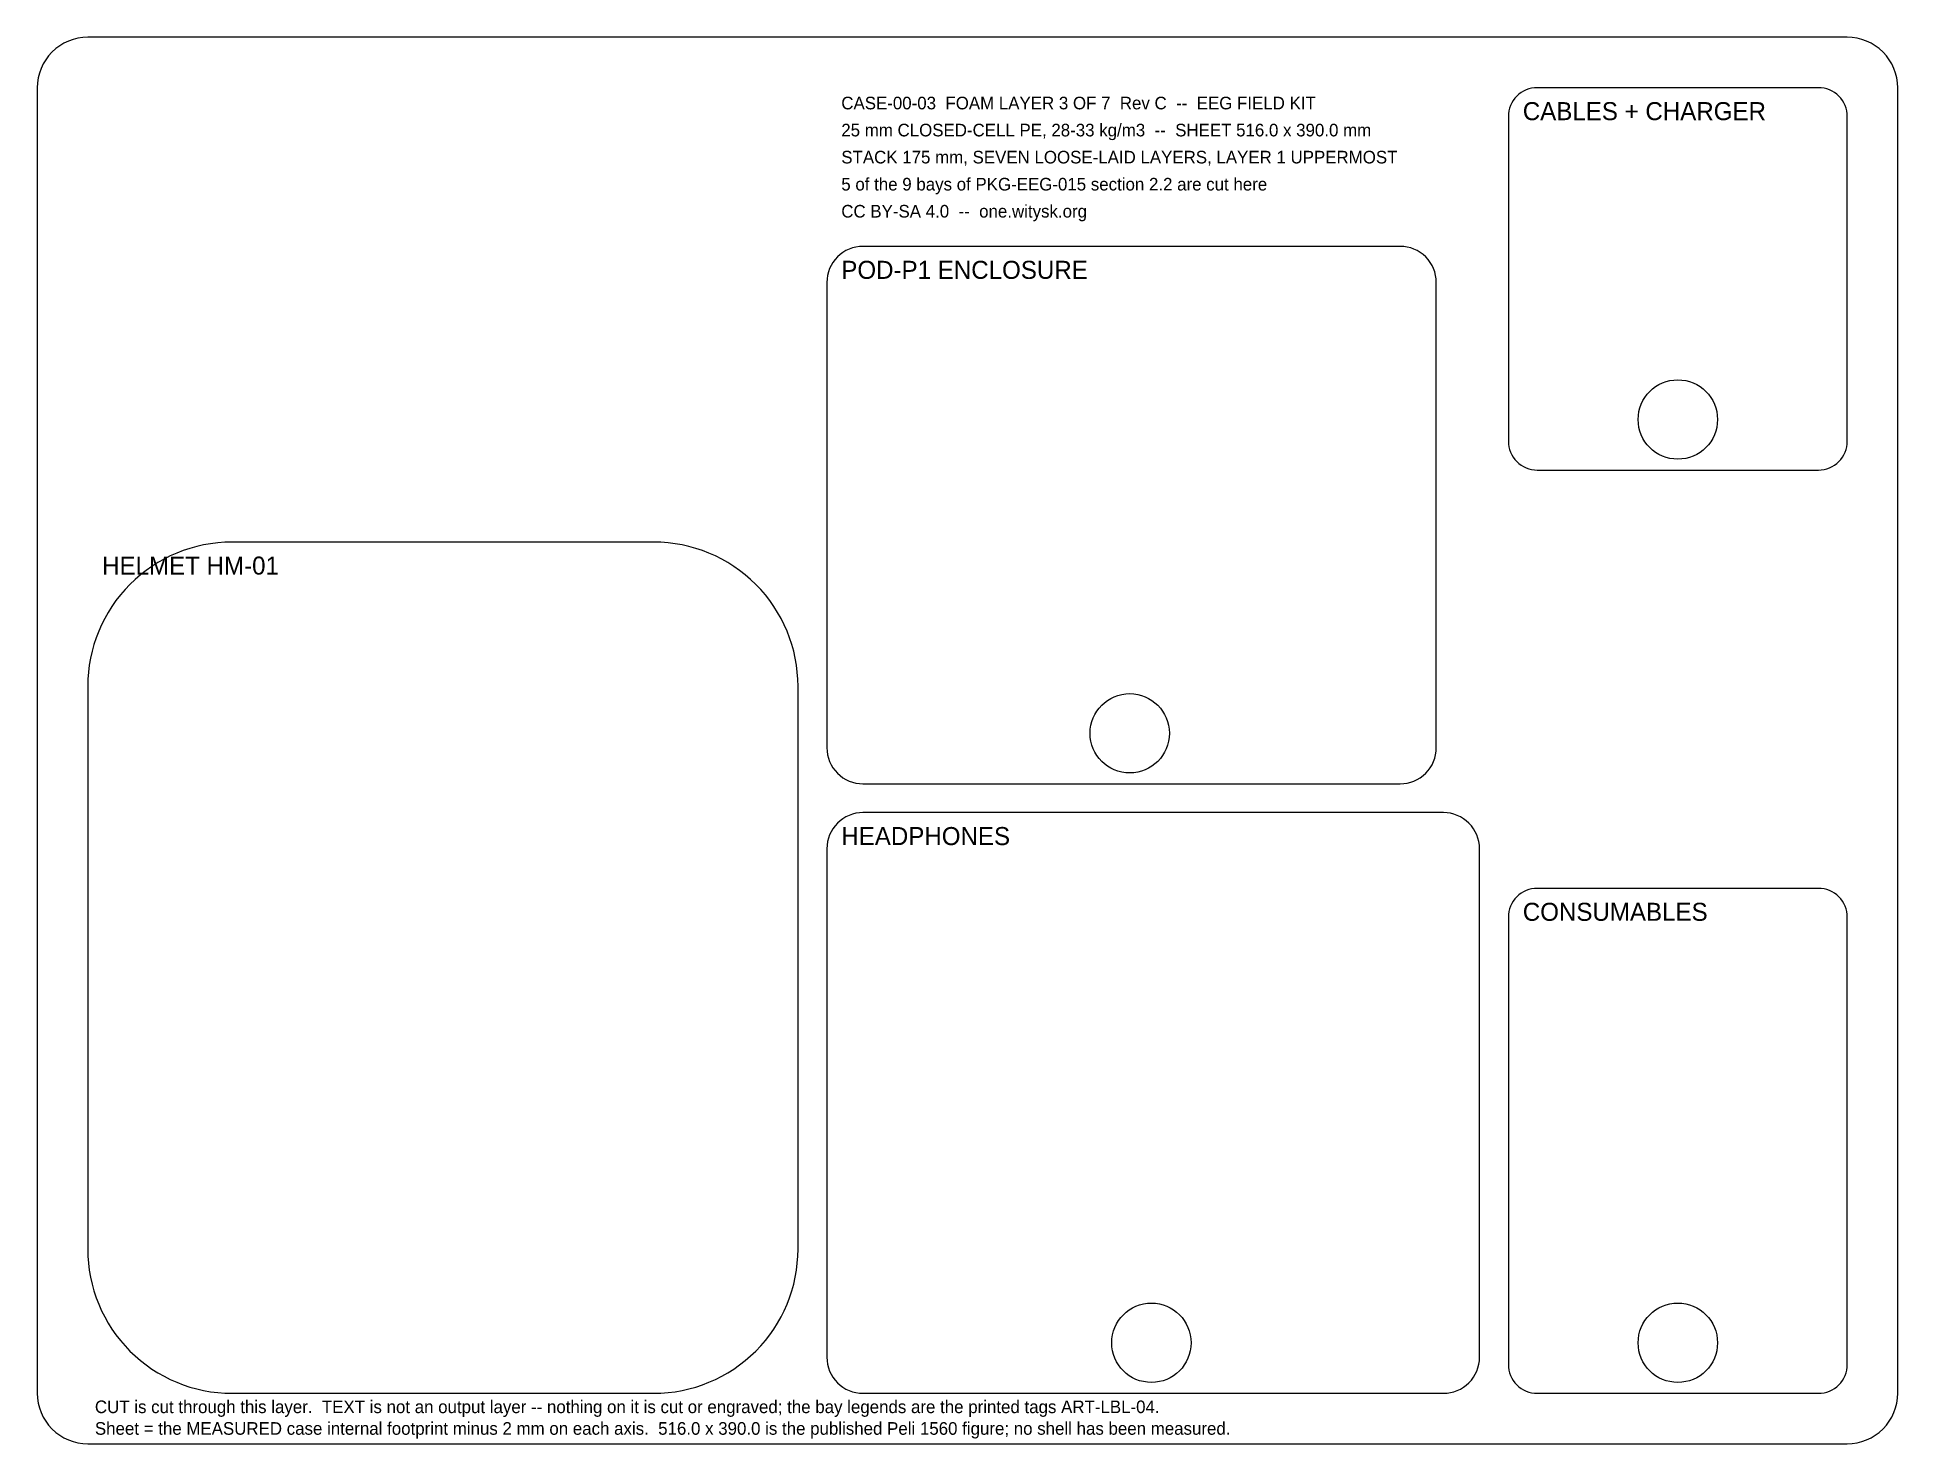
# Model space of a CAD drawing. Header units: millimetres. Extents: x 0 to 516, y 0 to 390.
import ezdxf

# ---------------------------------------------------------------- set-up
doc = ezdxf.new("R2010")
doc.units = ezdxf.units.MM
doc.layers.add('CUT', color=1, linetype='Continuous')
doc.layers.add('TEXT', color=5, linetype='Continuous')

msp = doc.modelspace()

# ---------------------------------------------------------------- linework, layer by layer
at = {"layer": 'CUT'}
for points in [[(14, 0), (502, 0, 0.414214), (516, 14), (516, 376, 0.414214), (502, 390), (14, 390, 0.414214), (0, 376), (0, 14, 0.414214)], [(416, 270), (494, 270, 0.414214), (502, 278), (502, 368, 0.414214), (494, 376), (416, 376, 0.414214), (408, 368), (408, 278, 0.414214)], [(229, 183), (378, 183, 0.414214), (388, 193), (388, 322, 0.414214), (378, 332), (229, 332, 0.414214), (219, 322), (219, 193, 0.414214)], [(54, 14), (171, 14, 0.414214), (211, 54), (211, 210, 0.414214), (171, 250), (54, 250, 0.414214), (14, 210), (14, 54, 0.414214)], [(229, 14), (390, 14, 0.414214), (400, 24), (400, 165, 0.414214), (390, 175), (229, 175, 0.414214), (219, 165), (219, 24, 0.414214)], [(416, 14), (494, 14, 0.414214), (502, 22), (502, 146, 0.414214), (494, 154), (416, 154, 0.414214), (408, 146), (408, 22, 0.414214)]]:
    msp.add_lwpolyline(points, format="xyb", close=True, dxfattribs=at)
for centre in [(455, 284), (303, 197), (309, 28), (455, 28)]:
    msp.add_circle(centre, 11, dxfattribs=at)

# ---------------------------------------------------------------- texts
at = {"layer": 'TEXT'}
for s, height, p in [('CASE-00-03  FOAM LAYER 3 OF 7  Rev C  --  EEG FIELD KIT', 3.5, (223, 370)), ('CABLES + CHARGER', 5, (412, 367)), ('25 mm CLOSED-CELL PE, 28-33 kg/m3  --  SHEET 516.0 x 390.0 mm', 3.5, (223, 362.5)), ('STACK 175 mm, SEVEN LOOSE-LAID LAYERS, LAYER 1 UPPERMOST', 3.5, (223, 355)), ('5 of the 9 bays of PKG-EEG-015 section 2.2 are cut here', 3.5, (223, 347.5)), ('CC BY-SA 4.0  --  one.witysk.org', 3.5, (223, 340)), ('POD-P1 ENCLOSURE', 5, (223, 323)), ('HELMET HM-01', 5, (18, 241)), ('HEADPHONES', 5, (223, 166)), ('CONSUMABLES', 5, (412, 145)), ('CUT is cut through this layer.  TEXT is not an output layer -- nothing on it is cut or engraved; the bay legends are the printed tags ART-LBL-04.', 3.5, (16, 8.5)), ('Sheet = the MEASURED case internal footprint minus 2 mm on each axis.  516.0 x 390.0 is the published Peli 1560 figure; no shell has been measured.', 3.5, (16, 2.5))]:
    msp.add_text(s, height=height, dxfattribs=at).set_placement(p)

doc.saveas('drawing.dxf')
